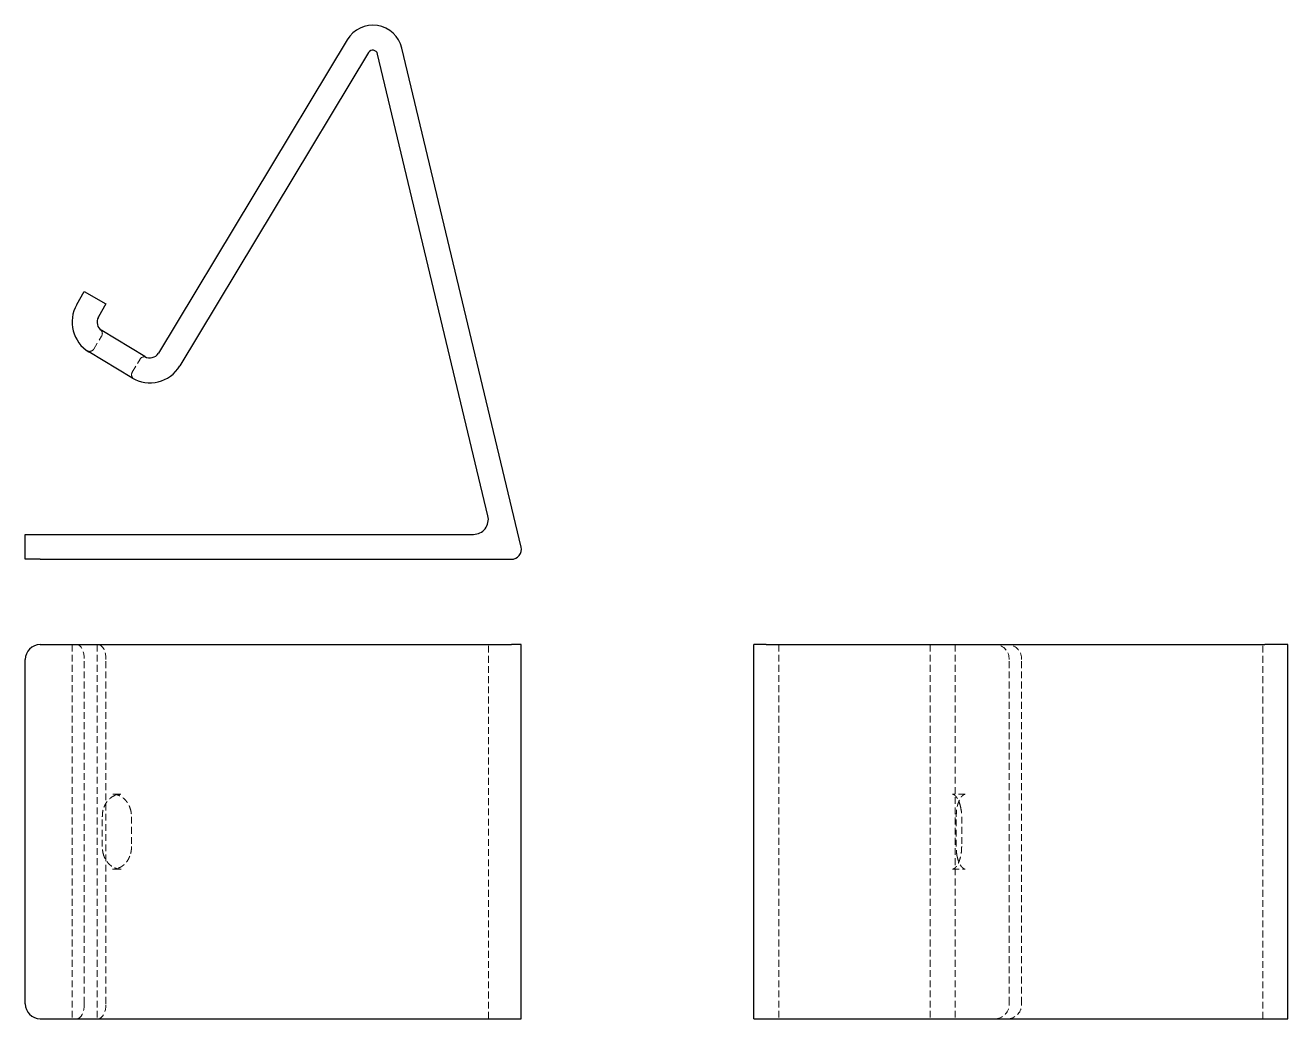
# Model space of a CAD drawing. Header units: millimetres. Extents: x 37 to 273, y 22 to 208.
import ezdxf

# ---------------------------------------------------------------- set-up
doc = ezdxf.new("R2010")
doc.units = ezdxf.units.MM
doc.linetypes.add('HIDDEN', pattern=[1.905, 1.27, -0.635])

msp = doc.modelspace()

# ---------------------------------------------------------------- linework, layer by layer
at = {"color": 7, "linetype": 'Continuous', "lineweight": 25}
for p, q in [((96.84, 205.29), (61.49, 146.62)), ((129.4, 110.3), (107.09, 203.7)), ((100.84, 202.88), (65.49, 144.21)), ((123.21, 116.12), (102.55, 202.61)), ((46.21, 155.72), (47.61, 158.14)), ((47.61, 158.14), (51.66, 155.81)), ((46.2, 155.69), (46.21, 155.72)), ((51.66, 155.81), (50.26, 153.38)), ((50.24, 153.35), (50.26, 153.38)), ((50.8, 150.88), (50.71, 150.95)), ((58.92, 145.98), (50.89, 150.82)), ((56.51, 141.98), (48.48, 146.82)), ((36.55, 108), (36.55, 112.67)), ((36.55, 112.67), (39.35, 112.67)), ((39.35, 112.67), (120.48, 112.67)), ((39.35, 108), (36.55, 108)), ((39.35, 108), (127.59, 108)), ((39.35, 92.03), (127.59, 92.03)), ((129.45, 92.03), (127.59, 92.03)), ((129.45, 21.97), (129.45, 92.03)), ((173, 21.97), (173, 92.03)), ((175.3, 92.03), (173, 92.03)), ((175.3, 92.03), (268.7, 92.03)), ((273, 92.03), (268.7, 92.03)), ((273, 21.97), (273, 92.03)), ((36.55, 24.78), (36.55, 89.22)), ((39.35, 21.97), (127.59, 21.97)), ((127.59, 21.97), (129.45, 21.97)), ((173, 21.97), (175.3, 21.97)), ((175.3, 21.97), (268.7, 21.97)), ((268.7, 21.97), (273, 21.97))]:
    msp.add_line(p, q, dxfattribs=at)
at = {"color": 7, "linetype": 'HIDDEN', "lineweight": 18}
for p, q in [((49.39, 147.38), (50.85, 149.8)), ((51.02, 150.73), (50.8, 150.88)), ((48.15, 147.03), (48.63, 146.75)), ((56.59, 143.05), (58.05, 145.46)), ((59.12, 145.88), (58.78, 146.05)), ((56.86, 141.79), (56.97, 141.73)), ((45.32, 92.03), (45.32, 21.97)), ((49.99, 92.03), (49.99, 21.97)), ((123.29, 21.97), (123.29, 92.03)), ((177.67, 92.03), (177.67, 21.97)), ((206.04, 92.03), (206.04, 21.97)), ((210.71, 92.03), (210.71, 21.97)), ((268.33, 21.97), (268.33, 92.03)), ((47.61, 24.78), (47.61, 89.22)), ((51.66, 24.78), (51.66, 89.22)), ((220.81, 24.78), (220.81, 89.22)), ((223.14, 24.78), (223.14, 89.22)), ((53.05, 64), (52.98, 64.01)), ((54.43, 64.01), (52.98, 64.01)), ((54.31, 64), (54.43, 64.01)), ((212.6, 64.01), (210.2, 64.01)), ((50.98, 54.2), (50.98, 59.8)), ((56.46, 59.8), (56.46, 54.2)), ((210.91, 54.2), (210.91, 59.8)), ((211.93, 59.8), (211.93, 54.2)), ((56.12, 52.43), (56.13, 52.43)), ((52.91, 50), (52.98, 49.99)), ((52.98, 49.99), (54.43, 49.99)), ((54.54, 50), (54.43, 49.99)), ((210.2, 49.99), (212.6, 49.99))]:
    msp.add_line(p, q, dxfattribs=at)
at = {"color": 7, "linetype": 'HIDDEN', "lineweight": 18, "flags": 128}
for points in [[(46.21, 92.03), (46.49, 91.97), (46.75, 91.81), (46.99, 91.55), (47.2, 91.21), (47.38, 90.78), (47.51, 90.3), (47.59, 89.77), (47.61, 89.22)], [(51.66, 89.22), (51.63, 89.77), (51.55, 90.3), (51.42, 90.78), (51.25, 91.21), (51.04, 91.55), (50.79, 91.81), (50.53, 91.97), (50.26, 92.03)], [(47.61, 24.78), (47.59, 24.23), (47.51, 23.7), (47.38, 23.22), (47.2, 22.79), (46.99, 22.45), (46.75, 22.19), (46.49, 22.03), (46.21, 21.97)], [(50.26, 21.97), (50.53, 22.03), (50.79, 22.19), (51.04, 22.45), (51.25, 22.79), (51.42, 23.22), (51.55, 23.7), (51.63, 24.23), (51.66, 24.78)]]:
    msp.add_lwpolyline(points, dxfattribs=at)
at = {"color": 7, "linetype": 'Continuous', "lineweight": 25}
for centre, radius, start, end in [((101.64, 202.4), 5.6, 13.4341, 148.9283), ((101.64, 202.4), 0.934, 13.4341, 148.9283), ((51.86, 152.42), 6.54, 150, 238.9283), ((51.86, 152.42), 1.87, 150, 238.9283), ((59.89, 147.58), 1.87, 238.9283, 328.9283), ((59.89, 147.58), 6.54, 238.9283, 328.9283), ((120.48, 115.47), 2.8, 270, 13.4341), ((127.59, 109.87), 1.87, 270, 13.4341), ((39.35, 89.22), 2.8, 90, 180), ((39.35, 24.78), 2.8, 180, 270)]:
    msp.add_arc(centre, radius, start, end, dxfattribs=at)
at = {"color": 7, "linetype": 'HIDDEN', "lineweight": 18}
for centre, radius, start, end in [((50.05, 150.28), 0.934, 328.9283, 49.693), ((48.59, 147.87), 0.934, 234.3257, 328.9283), ((58.85, 144.98), 0.934, 68.1637, 148.9283), ((57.39, 142.56), 0.934, 148.9283, 243.531), ((218.18, 89.4), 2.63, 356.1887, 85.5981), ((220.52, 89.4), 2.63, 356.1887, 85.5981), ((218.18, 24.6), 2.63, 274.4019, 3.8113), ((220.52, 24.6), 2.63, 274.4019, 3.8113)]:
    msp.add_arc(centre, radius, start, end, dxfattribs=at)
for points, knots in [([(50.71, 150.95), (50.7, 150.95), (50.68, 150.97), (50.66, 150.98), (50.65, 150.99), (50.65, 150.99), (50.65, 150.99)], [0, 0, 0, 0, 0.249447, 0.499056, 0.749137, 1, 1, 1, 1]), ([(49.4, 147.38), (49.32, 147.28), (49.2, 147.13), (48.98, 147), (48.79, 146.94), (48.58, 146.92), (48.33, 146.95), (48.16, 147.04), (48.05, 147.1)], [0, 0, 0, 0, 0.238337, 0.367643, 0.500007, 0.632369, 0.761672, 1, 1, 1, 1]), ([(59.19, 145.85), (59.19, 145.85), (59.19, 145.85), (59.18, 145.85), (59.16, 145.86), (59.14, 145.87), (59.13, 145.88)], [0, 0, 0, 0, 0.250851, 0.500927, 0.75054, 1, 1, 1, 1]), ([(56.97, 141.73), (56.86, 141.8), (56.7, 141.9), (56.56, 142.12), (56.48, 142.3), (56.45, 142.5), (56.45, 142.76), (56.53, 142.94), (56.59, 143.05)], [0, 0, 0, 0, 0.2383258, 0.3676283, 0.4999912, 0.6323556, 0.7616623, 1, 1, 1, 1]), ([(51.28, 61.57), (51.33, 61.67), (51.45, 61.97), (51.71, 62.44), (52.09, 62.93), (52.53, 63.34), (53.02, 63.66), (53.54, 63.88), (53.98, 63.99), (54.24, 63.99), (54.32, 63.99)], [0, 0, 0, 0, 0.0701495, 0.2124658, 0.3549855, 0.4980936, 0.6422683, 0.7880755, 0.9359822, 1, 1, 1, 1]), ([(53.05, 63.99), (53.1, 64), (53.33, 64.01), (53.76, 63.91), (54.3, 63.71), (54.81, 63.39), (55.26, 62.99), (55.66, 62.49), (55.94, 62.01), (56.08, 61.69), (56.12, 61.57)], [0, 0, 0, 0, 0.039618, 0.189289, 0.338391, 0.485777, 0.631199, 0.774976, 0.91759, 1, 1, 1, 1]), ([(210.2, 64), (210.25, 64), (210.33, 64), (210.51, 63.91), (210.72, 63.75), (210.96, 63.49), (211.19, 63.12), (211.41, 62.66), (211.59, 62.18), (211.67, 61.84), (211.71, 61.69)], [0, 0, 0, 0, 0.143758, 0.271718, 0.392782, 0.521628, 0.648659, 0.776213, 0.905378, 1, 1, 1, 1]), ([(211.09, 61.69), (211.12, 61.8), (211.19, 62.11), (211.35, 62.57), (211.56, 63.05), (211.8, 63.43), (212.04, 63.71), (212.25, 63.89), (212.44, 63.98), (212.54, 64.01), (212.6, 64), (212.61, 64)], [0, 0, 0, 0, 0.06846, 0.198767, 0.327543, 0.454338, 0.579325, 0.70384, 0.830259, 0.966225, 1, 1, 1, 1]), ([(50.98, 59.8), (50.99, 60.09), (51.01, 60.7), (51.19, 61.27), (51.28, 61.57)], [0, 0, 0, 0, 0.478876, 1, 1, 1, 1]), ([(56.13, 61.57), (56.22, 61.28), (56.41, 60.71), (56.44, 60.1), (56.46, 59.8)], [0, 0, 0, 0, 0.503945, 1, 1, 1, 1]), ([(210.91, 59.8), (210.92, 60.18), (210.93, 60.83), (211.04, 61.44), (211.09, 61.69)], [0, 0, 0, 0, 0.574646, 1, 1, 1, 1]), ([(211.71, 61.69), (211.77, 61.39), (211.9, 60.78), (211.92, 60.13), (211.93, 59.8)], [0, 0, 0, 0, 0.502957, 1, 1, 1, 1]), ([(51.28, 52.43), (51.19, 52.73), (51.01, 53.3), (50.99, 53.91), (50.98, 54.2)], [0, 0, 0, 0, 0.520145, 1, 1, 1, 1]), ([(54.53, 50.01), (54.43, 50), (54.13, 49.99), (53.65, 50.09), (53.11, 50.29), (52.6, 50.61), (52.15, 51.01), (51.75, 51.51), (51.47, 51.99), (51.33, 52.31), (51.28, 52.43)], [0, 0, 0, 0, 0.081356, 0.224522, 0.367144, 0.508125, 0.647227, 0.784755, 0.921172, 1, 1, 1, 1]), ([(56.12, 52.43), (56.08, 52.33), (55.96, 52.03), (55.7, 51.56), (55.32, 51.07), (54.88, 50.66), (54.39, 50.34), (53.87, 50.12), (53.37, 50), (53.05, 50), (52.92, 50.01)], [0, 0, 0, 0, 0.067068, 0.203134, 0.339393, 0.476216, 0.614058, 0.753461, 0.894871, 1, 1, 1, 1]), ([(56.46, 54.2), (56.44, 53.89), (56.41, 53.28), (56.22, 52.72), (56.13, 52.43)], [0, 0, 0, 0, 0.4987006, 1, 1, 1, 1]), ([(211.71, 52.31), (211.68, 52.2), (211.61, 51.89), (211.45, 51.43), (211.23, 50.95), (211, 50.57), (210.76, 50.29), (210.55, 50.11), (210.36, 50.02), (210.26, 49.99), (210.21, 50), (210.2, 50)], [0, 0, 0, 0, 0.0690593, 0.2005077, 0.3304122, 0.4583177, 0.5843991, 0.7100047, 0.8375316, 0.9746878, 1, 1, 1, 1]), ([(211.09, 52.31), (211.04, 52.56), (210.93, 53.17), (210.92, 53.82), (210.91, 54.2)], [0, 0, 0, 0, 0.427588, 1, 1, 1, 1]), ([(212.59, 50), (212.55, 50), (212.46, 50.01), (212.29, 50.09), (212.08, 50.25), (211.84, 50.51), (211.6, 50.88), (211.39, 51.34), (211.21, 51.82), (211.13, 52.16), (211.09, 52.31)], [0, 0, 0, 0, 0.136212, 0.2653, 0.387431, 0.517412, 0.645563, 0.774241, 0.904544, 1, 1, 1, 1]), ([(211.93, 54.2), (211.92, 53.87), (211.9, 53.22), (211.77, 52.61), (211.71, 52.31)], [0, 0, 0, 0, 0.494401, 1, 1, 1, 1])]:
    msp.add_open_spline(points, degree=3, knots=knots, dxfattribs=at)

doc.saveas('drawing.dxf')
